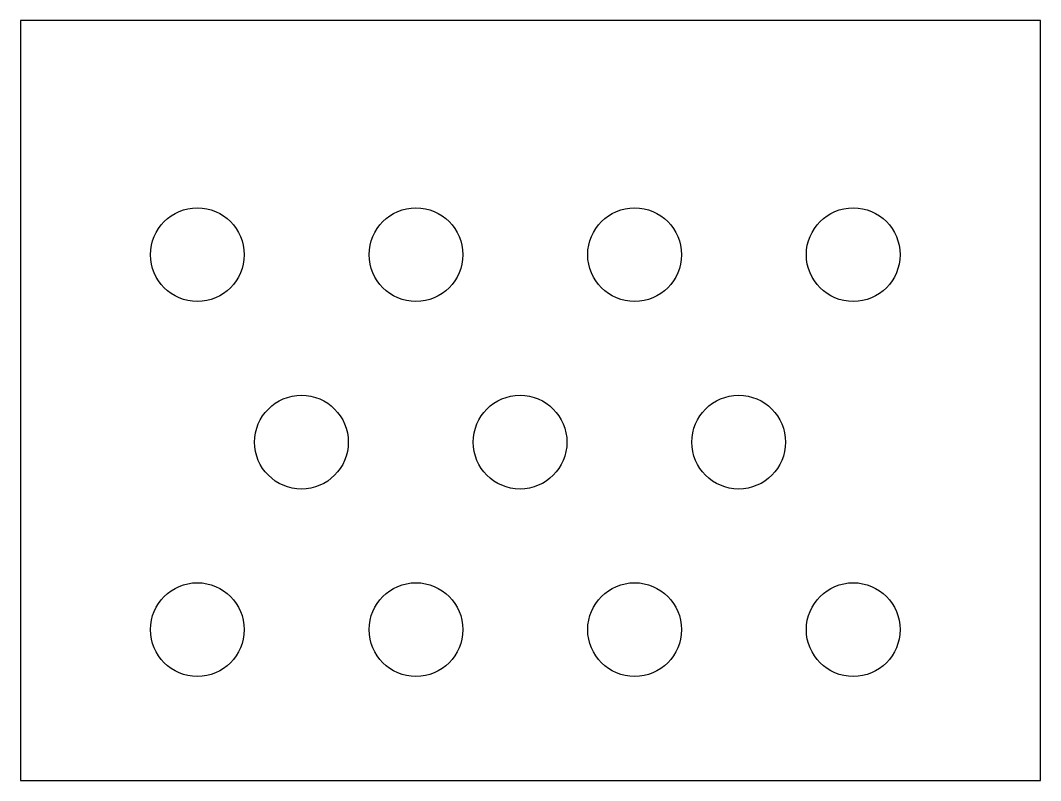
# Model space of a CAD drawing. Header units: millimetres. Extents: x 15.05 to 24.85, y -36.45 to -29.15.
import ezdxf

# ---------------------------------------------------------------- set-up
doc = ezdxf.new("R2010")
doc.units = ezdxf.units.MM
doc.layers.get('0').update_dxf_attribs({"linetype": 'CONTINUOUS'})

msp = doc.modelspace()

# ---------------------------------------------------------------- linework, layer by layer
msp.add_lwpolyline([(15.05, -29.15), (15.05, -36.45), (24.85, -36.45), (24.85, -29.15)], close=True)
for centre in [(16.75, -31.4), (18.85, -31.4), (20.95, -31.4), (23.05, -31.4), (17.75, -33.2), (19.85, -33.2), (21.95, -33.2), (16.75, -35), (18.85, -35), (20.95, -35), (23.05, -35)]:
    msp.add_circle(centre, 0.45)

doc.saveas('drawing.dxf')
